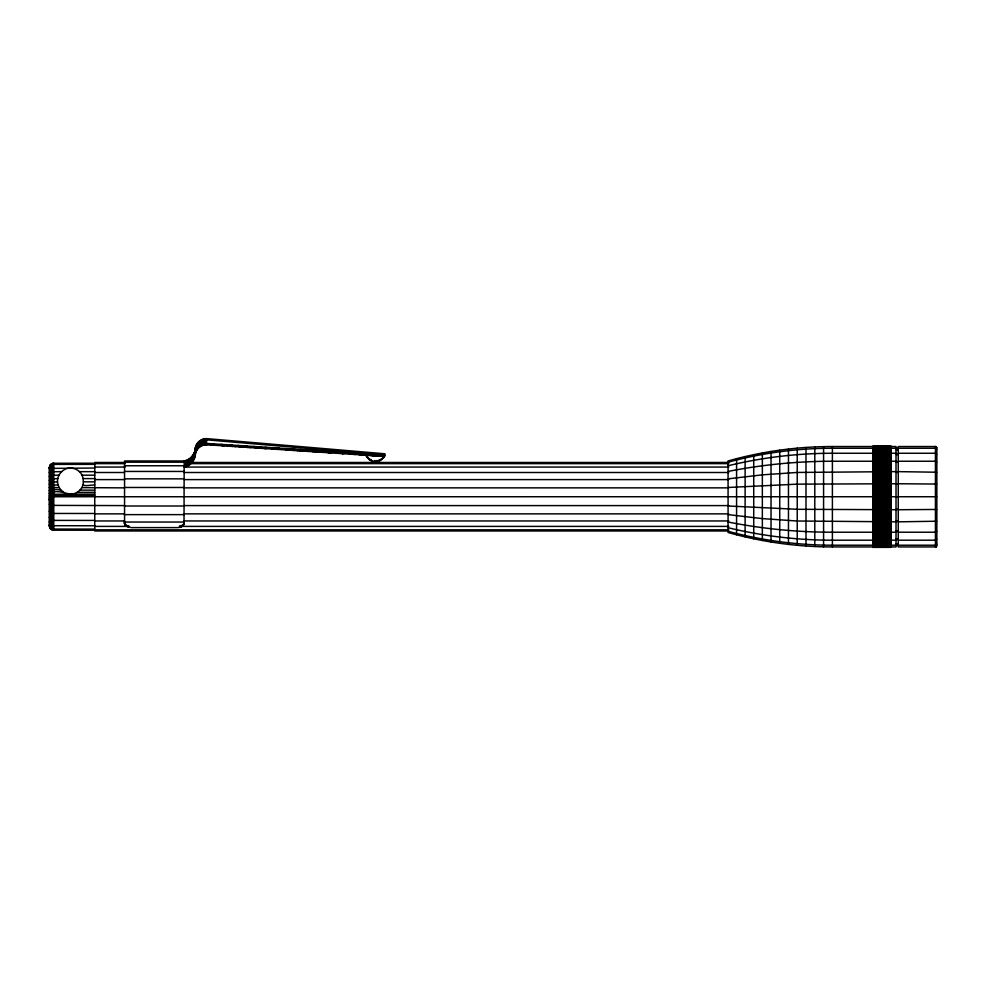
<?xml version="1.0" encoding="UTF-8"?>
<svg xmlns="http://www.w3.org/2000/svg" width="986" height="986" viewBox="0 0 986 986"><rect width="100%" height="100%" fill="white"/><g stroke="black" fill="none" stroke-linecap="round" stroke-linejoin="round"><path stroke-width="1.48" d="M728.777 467.056L184.16 467.056C192.282 465.712 196.904 456.838 195.24 449.098C194.599 454.903 189.904 459.932 184.16 460.967L124.556 460.967L124.556 523.677L125.407 525.402L131.015 527.609L177.702 527.609C180.795 527.596 185.011 525.649 184.16 521.89L184.012 523.085M49.3 468.461L50.212 464.985L53.182 463.26L94.755 463.223M936.7 545.726L935.504 546.922L898.258 546.922L898.258 446.535L935.504 446.535L936.7 447.743M936.7 544.05L935.504 545.209L898.258 545.209M49.3 499.828L50.212 497.277L53.182 495.675L94.755 495.638M49.3 498.152L50.212 495.724L52.603 494.294L70.265 494.159C76.045 494.343 81.53 490.239 83.046 484.668M195.24 450.602C194.476 444.267 200.306 438.536 206.518 438.61L384.676 453.757L384.552 456.419L380.497 460.413L376.64 461.547L376.825 460.487L376.825 461.559L374.705 461.596L374.89 460.536L374.89 461.596L372.794 461.275M195.24 455.199L195.339 447.533M936.688 539.293L935.504 540.192L898.258 540.192M49.3 496.057C52.048 488.082 64.201 493.012 70.265 494.159M49.3 493.579C50.865 488.021 60.676 488.699 63.868 492.322M378.723 461.152L378.723 460.08L378.538 461.152L383.283 457.997L384.552 455.249L384.355 456.419L205.803 444.674L206.518 438.61L206.518 444.711C201.317 444.686 196.473 448.556 195.339 453.622M936.7 531.368L935.504 532.218L898.258 532.218M49.3 490.745C50.027 486.394 56.436 487.823 59.246 487.639L61.157 490.141M49.3 499.877L50.594 497.659L53.774 496.734L123.989 496.734M383.283 457.997L384.676 453.757M49.3 487.589L51.518 485.235L58.1 484.865L59.246 487.639M58.1 484.865C55.389 476.904 62.118 467.832 70.536 468.03C75.306 468.116 80.014 470.84 82.084 475.19C86.115 485.506 77.216 486.69 94.755 484.865M49.3 484.151L51.518 482.142L57.496 481.834M936.7 521.224L898.258 521.828M49.3 480.465L51.518 478.851L57.829 478.592M369.294 459.612L366.669 456.789L366.866 455.668L366.866 456.801L369.479 459.612L369.479 458.527L369.294 459.612L371.143 460.61L371.143 459.538L370.97 460.598L372.967 461.275M367.852 458.317L368.037 457.221L368.037 458.33M380.313 460.4L380.497 459.316L380.497 460.413M195.24 450.319L194.501 453.671M49.3 476.595L52.048 475.289L58.975 475.19M49.337 467.795L50.594 465.515L53.182 464.394L94.755 464.357M936.688 509.454L898.258 509.725M303.281 451.083L303.602 449.715M49.3 472.577L52.048 471.715L61.576 471.653M195.339 449.037C196.226 443.811 201.255 439.818 206.518 439.83M195.696 448.975L193.885 456.284M194.957 451.871L191.074 458.626L184.16 462.188L124.556 462.188M196.202 446.621L197.57 444.452M196.202 447.792L197.57 445.623M49.337 468.399L94.755 468.03M213.407 444.292L211.041 445.019L210.449 443.663M179.637 526.154L180.537 525.908L180.537 527.091M736.579 458.675L728.075 460.967L728.075 532.489C761.968 542.041 797.169 546.91 832.394 546.922L896.015 546.922L896.015 446.535L832.394 446.535C800.102 446.547 767.835 450.639 736.579 458.675L736.579 534.782M728.075 462.188C762.03 452.956 797.206 448.26 832.394 448.248L896.015 448.248M342.167 453.634L345.137 452.882M728.075 465.762C762.178 457.442 797.28 453.277 832.394 453.264L896.015 453.264M235.198 446.596L237.54 446.091M285.644 449.924L289.502 449.135M728.075 471.444C762.4 464.616 797.391 461.263 832.394 461.238L896.015 461.238M206.308 439.818L384.478 454.965L377.909 455.988L378.254 454.558L372.215 455.618L372.696 454.201L364.993 455.138L365.757 453.757L359.274 454.768L359.533 453.35L353.703 454.398L354.085 452.993L349.032 454.09L349.5 452.697L342.45 453.659L343.029 452.278L336.325 453.252L336.645 451.859L328.93 452.771L329.669 451.415L322.286 452.34L323.605 451.021L315.027 451.859L316.26 450.54L308.063 451.403L308.84 450.06L299.867 450.861L301.05 449.554L293.68 450.454L294.752 449.148L286.26 449.961L287.924 448.704L276.573 449.333L279.321 448.149L271.396 448.987L272.58 447.706L265.296 448.593L266.22 447.299L261.327 448.322L261.487 446.991L255.201 447.927L254.61 446.535L247.585 447.422L246.894 446.042L239.142 446.868L238.637 445.499L232.351 446.424L232.117 445.08L227.236 446.091L226.238 444.698L223.378 445.832L222.244 444.44L214.985 445.278L214.196 443.922L205.803 444.674M297.267 450.688L301.063 450.097M354.664 454.46L357.536 454.065M728.075 478.851L762.351 474.845L797.23 472.442L896.015 471.628M221.825 445.721L225.831 445.191M241.003 446.978L243.764 446.633M249.544 447.545L252.33 447.188M264.199 448.507L266.996 448.149M328.005 452.71L333.527 452.118M360.272 454.829L364.647 454.398M312.426 451.674L318.305 451.132M728.075 487.478L797.23 484.151L896.015 483.744M206.518 443.404C191.802 443.034 198.186 464.566 184.16 465.762L124.556 465.762M890.802 446.14L872.918 446.079L872.918 453.104L890.802 453.104L890.802 446.079M872.918 446.362L890.802 446.362M872.918 446.707L890.802 446.843M872.918 446.954L890.802 447.015L872.918 447.126M872.918 447.422L890.802 447.373M872.918 447.508L890.802 447.558M872.918 447.693L890.802 447.866M872.918 447.989L890.802 447.989M896.015 448.038L898.258 448.038M898.258 448.248L935.504 448.248L936.7 449.406M872.918 448.383L890.802 448.359M872.918 448.692L890.802 448.507M872.918 448.889L890.802 448.889M872.918 449.111L890.802 449.111M872.918 449.431L890.802 449.394M890.802 449.616L872.918 449.641L890.802 449.764M896.015 449.702L898.258 449.702M872.918 449.936L890.802 449.936M872.918 450.146L890.802 450.146M872.918 450.368L890.802 450.368M872.918 450.602L890.802 450.676M872.918 451.194L890.802 451.194M872.918 451.391L890.802 451.391M872.918 451.613L890.802 451.613M872.918 451.896L890.802 451.859M872.918 452.007L890.802 452.019M872.918 452.266L890.802 452.266M872.918 452.438L890.802 452.438M872.918 452.648L890.802 452.648M872.918 452.87L890.802 452.87M898.258 453.264L935.504 453.264L936.7 454.3M872.918 453.585L890.802 453.424L890.802 455.027L872.918 455.027L872.918 453.424M872.918 453.72L890.802 453.72M872.918 453.893L890.802 453.893M872.918 454.078L890.802 454.078M872.918 454.3L890.802 454.3M872.918 454.534L890.802 454.534M896.015 454.558L898.258 454.558M872.918 454.78L890.802 454.78M872.918 455.581L890.802 455.581M872.918 455.877L890.802 455.717M872.918 456.074L890.802 456.074M872.918 456.284L890.802 456.284M872.918 456.518L890.802 456.518M872.918 456.764L890.802 456.764M872.918 457.701L890.802 457.566M872.918 457.874L890.802 457.874M872.918 458.059L890.802 458.059M872.918 458.28L890.802 458.28M872.918 458.515L890.802 458.515M872.918 458.761L890.802 458.761M872.918 459.377L890.802 459.377L890.802 460.992L872.918 460.992L872.918 459.402L890.802 459.402M872.918 459.698L890.802 459.698M872.918 459.858L890.802 459.858M872.918 460.055L890.802 460.055M872.918 460.265L890.802 460.265M872.918 460.499L890.802 460.499M872.918 460.745L890.802 460.745M898.258 461.238L935.504 461.238L936.7 462.089M872.918 461.793L890.802 461.67M872.918 461.941L890.802 461.941M872.918 462.126L890.802 462.126M872.918 462.335L890.802 462.335M896.015 462.298L898.258 462.298M125.062 462.471L94.755 462.471L94.755 530.986L728.777 530.986M190.31 462.471L728.777 462.471M872.918 462.557L890.802 462.557M872.918 462.804L890.802 462.804M872.918 463.05L890.802 463.05M872.918 463.297L890.802 463.297M94.755 463.642L125.062 463.642M190.31 463.642L728.777 463.642M872.918 464.381L890.802 464.381M872.918 464.714L890.802 464.542M872.918 464.924L890.802 464.924M872.918 465.158L890.802 465.158M872.918 465.392L890.802 465.392M872.918 465.638L890.802 465.638M872.918 465.885L890.802 465.885M872.918 466.97L890.802 466.859L872.918 466.723L872.918 468.72L890.802 468.72L890.802 466.723M94.755 467.056L125.062 467.056M872.918 467.13L890.802 467.13M872.918 467.315L890.802 467.315M872.918 467.524L890.802 467.524M872.918 467.746L890.802 467.746M872.918 467.993L890.802 467.993M872.918 468.239L890.802 468.239M872.918 468.486L890.802 468.486M872.918 469.57L890.802 469.57M872.918 469.718L890.802 469.718M872.918 469.903L890.802 469.903M872.918 470.112L890.802 470.112M872.918 470.347L890.802 470.347M872.918 470.581L890.802 470.581M872.918 470.827L890.802 470.827M872.918 471.074L890.802 471.074M124.556 471.444L184.16 471.444M79.496 471.653L94.755 471.653M898.258 471.628L936.7 472.232M872.918 472.158L890.802 472.294M94.755 472.504L123.989 472.504M184 472.504L728.777 472.504M872.918 472.467L890.802 472.467M896.015 472.38L898.258 472.38M872.918 472.664L890.802 472.664M872.918 472.886L890.802 472.886M872.918 473.12L890.802 473.12M872.918 473.366L890.802 473.366M872.918 473.613L890.802 473.613M872.918 473.859L890.802 473.859M872.918 474.093L890.802 474.093M82.084 475.19L94.755 475.19M890.802 475.067L872.918 474.993L872.918 477.323L890.802 477.323L890.802 474.993M872.918 475.314L890.802 475.314M872.918 475.486L890.802 475.486M872.918 475.683L890.802 475.683M872.918 475.905L890.802 475.905M872.918 476.139L890.802 476.139M872.918 476.386L890.802 476.386M872.918 476.632L890.802 476.632M872.918 476.879L890.802 476.879M872.918 477.113L890.802 477.113M872.918 478.013L890.802 478.013L890.802 480.342L872.918 480.342L872.918 478.013L890.802 478.198M872.918 478.333L890.802 478.333M83.243 478.592L94.755 478.592M872.918 478.506L890.802 478.506M124.556 478.851L184.16 478.851M872.918 478.703L890.802 478.703M872.918 478.925L890.802 478.925M872.918 479.159L890.802 479.159M872.918 479.406L890.802 479.406M94.755 479.603L123.989 479.603M184 479.603L728.777 479.603M872.918 479.652L890.802 479.652M872.918 479.899L890.802 479.899M872.918 480.133L890.802 480.133M872.918 481.106L890.802 481.045L890.802 483.362L872.918 483.362L872.918 481.045M872.918 481.217L890.802 481.353M872.918 481.525L890.802 481.525M872.918 481.723L890.802 481.723M83.477 481.834L94.755 481.834M872.918 481.944L890.802 481.944M872.918 482.179L890.802 482.179M872.918 482.425L890.802 482.425M872.918 482.672L890.802 482.672M872.918 482.918L890.802 482.918M872.918 483.152L890.802 483.152M898.258 483.744L936.7 484.052M890.802 484.237L872.918 484.114L872.918 486.603L890.802 486.603L890.802 484.114M896.015 484.126L898.258 484.126M872.918 484.397L890.802 484.397M872.918 484.582L890.802 484.582M872.918 484.804L890.802 484.804M872.918 485.026L890.802 485.026M872.918 485.272L890.802 485.272M872.918 485.519L890.802 485.519M872.918 485.765L890.802 485.765M872.918 485.999L890.802 485.999M872.918 486.221L890.802 486.221M872.918 486.431L890.802 486.431M124.556 487.478L184.16 487.478M872.918 487.478L890.802 487.355L890.802 489.845L872.918 489.845L872.918 487.355M872.918 487.639L890.802 487.639M81.826 487.639L123.989 487.86M184 487.86L728.777 487.86M872.918 487.823L890.802 487.823M872.918 488.045L890.802 488.045M872.918 488.267L890.802 488.267M872.918 488.514L890.802 488.514M872.918 488.76L890.802 488.76M872.918 489.007L890.802 489.007M872.918 489.241L890.802 489.241M872.918 489.463L890.802 489.463M872.918 489.672L890.802 489.672M79.915 490.141L94.755 490.141M872.918 490.72L890.802 490.72M872.918 490.88L890.802 490.88M872.918 491.065L890.802 491.065M872.918 491.274L890.802 491.274M872.918 491.509L890.802 491.509M872.918 491.755L890.802 491.755M872.918 492.002L890.802 492.002M872.918 492.248L890.802 492.248M77.204 492.322L94.755 492.322M872.918 492.482L890.802 492.482M872.918 492.704L890.802 492.704M872.918 492.914L890.802 492.914M872.918 493.961L890.802 493.961M70.807 494.159L94.755 494.159M872.918 494.122L890.802 494.122M872.918 494.306L890.802 494.306M872.918 494.528L890.802 494.528M872.918 494.75L890.802 494.75M872.918 494.997L890.802 494.997M872.918 495.243L890.802 495.243M872.918 495.49L890.802 495.49M872.918 495.724L890.802 495.724M872.918 495.946L890.802 495.946M872.918 496.155L890.802 496.155M124.556 496.747L936.688 496.734M872.918 497.277L890.802 497.277M872.918 497.486L890.802 497.486M872.918 497.708L890.802 497.708M872.918 497.942L890.802 497.942M872.918 498.189L890.802 498.189M872.918 498.435L890.802 498.435M872.918 498.682L890.802 498.682M872.918 498.904L890.802 498.904M872.918 499.126L890.802 499.126M872.918 499.31L890.802 499.31M872.918 499.471L890.802 499.594L890.802 497.104L872.918 497.104L872.918 499.594M872.918 500.518L890.802 500.518M872.918 500.728L890.802 500.728M872.918 500.95L890.802 500.95M872.918 501.184L890.802 501.184M872.918 501.43L890.802 501.43M872.918 501.677L890.802 501.677M872.918 501.923L890.802 501.923M872.918 502.145L890.802 502.145M872.918 502.367L890.802 502.367M872.918 502.552L890.802 502.712M872.918 503.76L890.802 503.76M872.918 503.969L890.802 503.969M872.918 504.191L890.802 504.191M872.918 504.425L890.802 504.425M872.918 504.672L890.802 504.672M872.918 504.918L890.802 504.918M872.918 505.165L890.802 505.165M872.918 505.387L890.802 505.387M123.989 505.596L53.182 505.387L49.3 504.24M184 505.596L728.777 505.596M872.918 505.608L890.802 505.608M872.918 505.793L890.802 505.793M124.556 506.003L184.16 506.003M872.918 505.954L890.802 505.954M872.918 507.001L890.802 507.001M872.918 507.211L890.802 507.211M872.918 507.433L890.802 507.433M872.918 507.667L890.802 507.667M872.918 507.913L890.802 507.913M872.918 508.16L890.802 508.16M872.918 508.406L890.802 508.406M872.918 508.628L890.802 508.628M872.918 508.85L890.802 508.85M872.918 509.035L890.802 509.035M872.918 509.195L890.802 509.195M896.015 509.331L898.258 509.331M896.015 509.725L797.23 509.306L728.075 505.991M872.918 510.267L890.802 510.267M872.918 510.501L890.802 510.501M872.918 510.748L890.802 510.748M872.918 510.995L890.802 510.995M872.918 511.241L890.802 511.241M872.918 511.475L890.802 511.475M872.918 511.697L890.802 511.697M872.918 511.894L890.802 511.894M872.918 512.067L890.802 512.067M872.918 512.313L890.802 512.375L890.802 510.058L872.918 510.058L872.918 512.375M872.918 513.287L890.802 513.287M94.755 513.484L53.182 513.46L50.212 512.597L49.3 511.229M872.918 513.521L890.802 513.521M872.918 513.768L890.802 513.768M94.755 513.866L123.989 513.866M184 513.866L728.777 513.866M872.918 514.014L890.802 514.014M872.918 514.261L890.802 514.261M124.556 514.63L184.16 514.63M872.918 514.495L890.802 514.495M872.918 514.717L890.802 514.717M872.918 514.914L890.802 514.914M872.918 515.086L890.802 515.222M872.918 516.307L890.802 516.307M872.918 516.541L890.802 516.541M872.918 516.787L890.802 516.787M872.918 517.034L890.802 517.034M872.918 517.28L890.802 517.28M872.918 517.514L890.802 517.514M872.918 517.736L890.802 517.736M872.918 517.933L890.802 518.106M872.918 518.242L890.802 518.242M872.918 519.326L890.802 519.326M872.918 519.56L890.802 519.56M872.918 519.807L890.802 519.807M872.918 520.053L890.802 520.053M872.918 520.3L890.802 520.3M94.755 520.423L53.182 520.398L50.594 519.486L49.3 517.231M872.918 520.534L890.802 520.534M872.918 520.756L890.802 520.756M94.755 520.953L123.989 520.953M184 520.953L728.777 520.953M872.918 520.953L890.802 520.953M890.802 521.126L872.918 521.126L890.802 521.372M896.015 521.076L898.258 521.076M896.015 521.828L797.23 521.015L762.351 518.611L728.075 514.618M124.556 522.038L184.16 522.038M872.918 522.346L890.802 522.346M872.918 522.592L890.802 522.592M872.918 522.839L890.802 522.839M872.918 523.085L890.802 523.085M872.918 523.307L890.802 523.307M872.918 523.517L890.802 523.517M872.918 523.702L890.802 523.849M872.918 523.973L890.802 524.059L890.802 522.112L872.918 522.112L872.918 524.108L890.802 524.108M872.918 524.946L890.802 524.946M872.918 525.193L890.802 525.193M872.918 525.439L890.802 525.439M872.918 525.674L890.802 525.674M94.755 525.748L53.182 525.711L50.212 524.219L49.3 521.84M872.918 525.908L890.802 525.908M872.918 526.117L890.802 526.117M872.918 526.29L890.802 526.29M94.755 526.401L128.611 526.401M179.39 526.401L728.777 526.401M872.918 526.45L890.802 526.45M872.918 526.573L890.802 526.709L890.802 524.7L872.918 524.7L872.918 526.709M872.918 527.535L890.802 527.535M872.918 527.781L890.802 527.781M872.918 528.028L890.802 528.028M872.918 528.274L890.802 528.274M872.918 528.496L890.802 528.496M872.918 528.706L890.802 528.706M872.918 528.89L890.802 528.89M94.755 529.1L53.182 529.063L50.212 527.387L49.3 524.737M872.918 529.038L890.802 529.162M872.918 529.248L890.802 529.285L890.802 527.3L872.918 527.3L872.918 529.297M94.755 529.827L728.777 529.827M49.3 525.735L50.212 528.471L53.182 530.197L94.755 530.234M872.918 530.135L890.802 530.135M872.918 530.382L890.802 530.382M872.918 530.628L890.802 530.628M872.918 530.862L890.802 530.862M872.918 531.097L890.802 531.097M896.015 531.158L898.258 531.158M872.918 531.294L890.802 531.479M872.918 531.639L890.802 531.639M896.015 532.218L832.394 532.218C797.391 532.206 762.4 528.841 728.075 522.013M872.918 532.686L890.802 532.686M872.918 532.921L890.802 532.921M872.918 533.155L890.802 533.155M872.918 533.377L890.802 533.377M872.918 533.734L890.802 533.574M872.918 533.87L890.802 533.87M872.918 534.671L890.802 534.671M872.918 534.917L890.802 534.917M872.918 535.151L890.802 535.151M872.918 535.361L890.802 535.361M872.918 535.558L890.802 535.558M872.918 535.731L890.802 535.731M872.918 535.953L890.802 535.965L890.802 534.424L872.918 534.424L872.918 536.014L890.802 536.039M872.918 536.667L890.802 536.667M872.918 536.902L890.802 536.902M872.918 537.136L890.802 537.136M872.918 537.358L890.802 537.358M872.918 537.555L890.802 537.555M872.918 537.851L890.802 537.715M872.918 538.652L890.802 538.652M872.918 538.898L890.802 538.898M896.015 538.898L898.258 538.898M872.918 539.132L890.802 539.132M872.918 539.342L890.802 539.342M872.918 539.539L890.802 539.539M872.918 539.712L890.802 539.835M896.015 540.192L832.394 540.192C797.28 540.18 762.178 536.014 728.075 527.707M872.918 540.562L890.802 540.562M872.918 540.784L890.802 540.784M872.918 540.994L890.802 540.994M872.918 541.289L890.802 541.585M872.918 541.819L890.802 541.819M872.918 542.041L890.802 542.041M872.918 542.238L890.802 542.238M872.918 542.546L890.802 542.423M890.802 542.657L872.918 542.756L890.802 542.793M872.918 543.064L890.802 543.064M872.918 543.286L890.802 543.286M872.918 543.496L890.802 543.496M872.918 543.668L890.802 544.087M896.015 543.767L898.258 543.767M872.918 544.321L890.802 544.321M872.918 544.543L890.802 544.543M872.918 544.74L890.802 544.74M872.918 544.925L890.802 544.925M896.015 545.209L832.394 545.209C797.206 545.196 762.03 540.513 728.075 531.281M872.918 545.295L890.802 545.258M896.015 545.418L898.258 545.418M872.918 545.455L890.802 545.652M890.802 545.813L872.918 545.813L890.802 545.997M872.918 546.096L890.802 546.503M872.918 546.848L890.802 546.86M872.918 547.181L890.802 547.23M205.914 443.38L384.478 454.965M384.355 456.419L365.806 455.076L366.669 456.789M129.08 526.154L128.18 525.908L128.18 527.091M366.003 455.088L366.866 456.801M124.556 521.89L124.704 524.269M124.556 520.978L124.556 523.677L124.556 522.494M936.663 447.422L936.663 546.034M936.453 447.003L936.453 546.454M936.232 446.781L936.232 546.675M936.108 446.695L936.108 546.762M935.813 446.572L935.813 546.885M935.665 446.547L935.665 546.91M935.504 446.535L935.504 546.922M832.394 446.535L832.394 546.922M823.581 446.633L823.581 546.823M814.793 446.941L814.793 546.515M805.993 447.447L805.993 546.01M797.23 448.149L797.23 545.307M788.467 449.049L788.467 544.408M779.729 450.158L779.729 543.298M771.027 451.465L771.027 541.992M762.351 452.968L762.351 540.488M753.723 454.669L753.723 538.787M745.12 456.58L745.12 536.889M384.552 455.249L384.552 456.419M383.468 456.863L383.468 457.997M382.1 458.231L382.1 459.34M205.236 438.696L205.236 444.785M203.966 438.918L203.966 445.019M202.734 439.275L202.734 445.376M201.551 439.781L201.551 445.869M200.429 440.397L200.429 446.498M199.382 441.136L199.382 447.237M198.432 441.999L198.432 448.088M197.57 442.948L197.57 449.049M196.83 443.996L196.83 450.097M196.202 445.117L196.202 451.206M195.696 446.301L195.696 452.389M194.957 450.651L194.957 456.752M194.501 452.167L194.501 458.256M193.885 453.609L193.885 459.71M193.096 454.977L193.096 461.078M192.159 456.247L192.159 462.348M191.074 457.405L191.074 463.494M189.879 458.428L189.879 464.517M188.572 459.303L188.572 465.392M187.167 460.018L187.167 466.119M185.688 460.585L185.688 466.674M184.16 460.967L184.012 524.269M183.729 523.665L183.729 524.848M183.31 525.402L183.31 524.219L182.767 525.908M182.127 525.181L182.127 526.364M181.375 525.575L181.375 526.758M127.342 525.575L127.342 526.758M126.59 525.181L126.59 526.364M125.937 525.908L125.407 524.219L125.407 525.402M124.988 523.665L124.988 524.848M53.774 463.223L53.774 530.234M53.182 463.26L53.182 530.197M52.603 463.371L52.603 530.086M52.048 463.568L52.048 529.901M51.518 463.827L51.518 529.63M51.038 464.159L51.038 529.309M50.594 464.542L50.594 528.915M50.212 464.985L50.212 528.471M49.892 465.478L49.892 527.978M49.633 466.008L49.633 527.448M49.337 467.142L49.337 526.314M890.802 450.885L872.918 450.873L890.802 451.009M890.802 455.421L872.918 455.483L872.918 457.011L890.802 457.011L890.802 455.421M890.802 457.393L872.918 457.467L872.918 459.008L890.802 459.008L890.802 457.405M890.802 461.534L872.918 461.534L872.918 463.531L890.802 463.531L890.802 461.534M890.802 464.258L872.918 464.172L872.918 466.131L890.802 466.131L890.802 464.123M890.802 469.324L872.918 469.311L872.918 471.32L890.802 471.32L890.802 469.311M890.802 472.047L872.918 471.974L872.918 474.303L890.802 474.303L890.802 471.974M890.802 490.597L872.918 490.597L872.918 493.086L890.802 493.086L890.802 490.597M890.802 493.838L872.918 493.838L872.918 496.328L890.802 496.328L890.802 493.838M890.802 500.346L872.918 500.346L872.918 502.835L890.802 502.835L890.802 500.346M890.802 503.587L872.918 503.587L872.918 506.077L890.802 506.077L890.802 503.587M890.802 506.829L872.918 506.829L872.918 509.318L890.802 509.318L890.802 506.829M890.802 513.077L872.918 513.077L872.918 515.407L890.802 515.407L890.802 513.077M890.802 516.097L872.918 516.097L872.918 518.426L890.802 518.353L890.802 516.097M890.802 519.117L872.918 519.117L872.918 521.446L890.802 521.446L890.802 519.117M890.802 529.889L872.918 529.889L872.918 531.885L890.802 531.836L890.802 529.889M890.802 532.44L872.918 532.44L872.918 534.03L890.802 533.968L890.802 532.44M890.802 536.421L872.918 536.421L872.918 538.011L890.802 537.949L890.802 536.421M890.802 538.405L872.918 538.405L872.918 539.995L890.802 539.934L890.802 538.405M890.802 540.328L872.918 540.328L872.918 547.39L890.802 547.353L890.802 540.328"/></g></svg>
